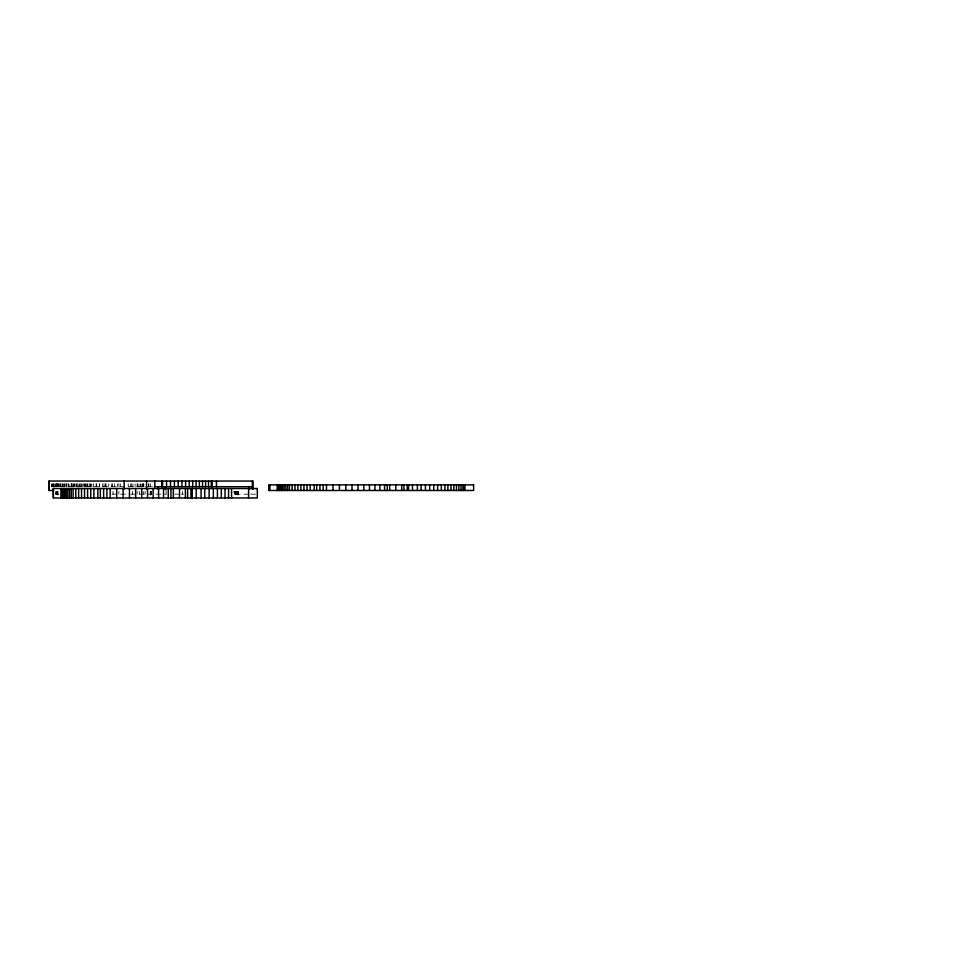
<?xml version="1.0" encoding="UTF-8"?>
<svg xmlns="http://www.w3.org/2000/svg" width="979" height="979" viewBox="0 0 979 979"><rect width="100%" height="100%" fill="white"/><g stroke="black" fill="none" stroke-linecap="round" stroke-linejoin="round"><path stroke-width="0.73" stroke-dasharray="4.89 3.67" d="M51.3 486.71L146.85 486.71M147.474 486.71L153.103 486.71M58.948 494.175L55.46 494.175L55.583 491.348M112.059 494.175L128.628 494.175M130.721 494.175L146.52 494.175M147.596 494.175L151.782 494.175L151.721 491.348M155.991 494.175L166.626 494.175M174.69 494.175L178.619 494.175M181.396 494.175L183.587 494.175M248.813 494.175L233.883 494.175L233.883 491.348M250.746 494.175L255.923 494.175M238.423 491.348L238.472 494.175M238.227 491.348L238.227 494.175M237.958 491.213L237.958 495.252M237.799 491.348L237.799 494.175M237.64 491.348L237.64 494.175M237.175 491.348L237.175 494.175M236.967 491.348L236.967 494.175M236.38 491.348L236.38 494.175M236.11 491.348L236.11 494.175M235.401 491.348L235.401 494.175M235.082 491.348L235.082 494.175M234.25 491.348L234.25 494.175M182.437 491.348L182.437 494.175M166.051 488.521L166.051 494.175M151.121 491.348L151.121 494.175M151.035 491.348L151.035 494.175M150.803 491.213L150.803 495.252M150.387 483.883L150.387 486.71M148.906 483.748L148.906 486.441M148.367 483.883L148.331 486.71M145.137 491.348L144.953 494.175M143.827 483.883L143.827 486.71M143.68 483.883L143.68 486.71M143.301 483.748L143.301 486.441M143.228 491.348L143.228 494.175M142.445 483.883L142.445 486.71M142.285 483.883L142.285 486.71M140.903 483.883L140.903 486.71M140.719 483.883L140.719 486.71M139.324 491.348L139.324 494.175M138.994 483.883L138.994 486.71M137.464 483.748L137.464 486.441M137.121 483.883L137.121 486.71M137.158 491.348L137.158 494.175M135.09 483.883L135.09 486.71M132.924 483.883L132.924 486.71M132.446 491.348L132.446 494.175M131.431 483.748L131.431 486.441M130.635 483.883L130.635 486.71M128.212 483.883L128.212 486.71M120.331 483.883L120.331 486.71M118.887 483.748L118.887 486.441M118.887 491.348L118.887 494.175M117.529 483.883L117.529 486.71M114.653 483.883L114.653 486.71M112.977 491.348L112.977 494.175M112.45 483.748L112.45 486.441M111.716 483.883L111.716 486.71M108.742 483.883L108.742 486.71M105.94 483.748L105.94 486.441M105.72 483.883L105.72 486.71M104.055 483.748L104.055 486.441M102.673 483.748L102.685 486.71M99.638 483.883L99.638 486.71M99.393 483.748L99.393 486.441M96.591 483.883L96.591 486.71M96.126 483.748L96.126 486.441M93.617 483.748L93.543 486.71M91.842 483.883L91.842 486.71M90.876 483.883L90.876 486.71M90.533 483.883L90.533 486.71M89.664 483.748L89.664 486.441M87.89 483.883L87.89 486.71M87.559 483.883L87.559 486.71M86.495 483.748L86.495 486.441M85.418 483.748L85.418 486.441M84.965 483.883L84.965 486.71M84.635 483.883L84.635 486.71M83.374 483.748L83.374 486.441M82.089 483.883L82.089 486.71M81.771 483.883L81.771 486.71M80.315 483.748L80.315 486.441M79.287 483.883L79.287 486.71M78.969 483.883L78.969 486.71M77.317 483.748L77.317 486.441M76.558 483.883L76.558 486.71M76.264 483.883L76.264 486.71M75.102 483.748L75.102 486.441M74.404 483.748L74.404 486.441M73.927 483.883L73.927 486.71M73.633 483.883L73.633 486.71M72.299 483.748L72.299 486.441M71.565 483.748L71.565 486.441M71.394 483.883L71.394 486.71M71.124 483.883L71.124 486.71M68.885 483.748L68.983 486.71M68.714 483.883L68.714 486.71M67.037 483.748L67.037 486.441M66.682 483.883L66.682 486.71M66.437 483.883L66.437 486.71M65.263 483.748L65.263 486.441M64.516 483.883L64.516 486.71M64.284 483.883L64.284 486.71M63.586 483.748L63.586 486.441M62.497 483.883L62.497 486.71M62.277 483.883L62.277 486.71M61.995 483.748L61.995 486.441M60.514 483.748L60.612 486.71M60.417 483.883L60.417 486.71M59.119 483.748L59.119 486.441M58.899 483.883L58.899 486.71M58.703 483.883L58.703 486.71M57.871 491.213L57.871 495.252M57.847 483.748L57.847 486.441M57.798 491.348L57.798 494.175M57.333 483.883L57.333 486.71M57.161 483.883L57.161 486.71M57.039 491.348L57.039 494.175M56.953 491.348L56.953 494.175M56.672 483.748L56.672 486.441M56.464 483.748L56.464 486.441M56.305 491.348L56.366 494.175M55.938 483.883L55.938 486.71M55.876 491.348L55.84 494.175M55.791 483.883L55.791 486.71M54.591 483.883L54.714 486.71M53.637 483.748L53.674 486.71M53.564 483.883L53.564 486.71M52.132 483.883L52.071 486.71M51.642 483.883L51.606 486.71M150.289 494.175L150.289 491.348L150.179 494.175M52.805 486.71L52.805 483.883L52.719 486.71"/><path stroke-width="1.47" d="M48.95 481.044L253.084 481.044L253.047 489.133M154.401 486.71L252.337 486.71M53.564 490.479L48.95 490.479L49.048 481.044L49.158 490.479M464.915 484.874L464.915 490.479M463.777 484.874L463.777 490.479M462.945 484.874L462.945 490.479M461.036 484.874L461.036 490.479M458.882 484.874L458.882 490.479M456.495 484.874L456.495 490.479M453.852 484.874L453.852 490.479M450.976 484.874L450.976 490.479M447.868 484.874L447.868 490.479M444.894 484.874L444.894 490.479M441.345 484.874L441.345 490.479M437.625 484.874L437.625 490.479M433.734 484.874L433.734 490.479M429.671 484.874L429.671 490.479M425.449 484.874L425.449 490.479M421.056 484.874L421.056 490.479M417.397 484.874L417.397 490.479M412.489 484.874L412.489 490.479M408.561 484.874L408.561 490.479M407.264 484.874L407.264 490.479M403.935 484.874L403.935 490.479M401.696 484.874L401.696 490.479M395.822 484.874L395.822 490.479M389.654 484.874L389.654 490.479M387.28 484.874L387.28 490.479M384.588 484.874L384.588 490.479M379.852 484.874L379.852 490.479M374.92 484.874L374.92 490.479M369.462 484.874L369.462 490.479M363.858 484.874L363.858 490.479M358.02 484.874L358.02 490.479M351.987 484.874L351.987 490.479M345.783 484.874L345.783 490.479M339.444 484.874L339.444 490.479M332.995 484.874L332.995 490.479M326.496 484.874L326.496 490.479M323.217 484.874L323.217 490.479M319.937 484.874L319.937 490.479M316.67 484.874L316.67 490.479M314.173 484.874L314.173 490.479M310.221 484.874L310.221 490.479M307.051 484.874L307.051 490.479M303.931 484.874L303.931 490.479M300.871 484.874L300.871 490.479M297.873 484.874L297.873 490.479M294.948 484.874L294.948 490.479M292.121 484.874L292.121 490.479M289.441 484.874L289.441 490.479M287.593 484.874L287.593 490.479M285.819 484.874L285.819 490.479M284.143 484.874L284.143 490.479M282.552 484.874L282.552 490.479M281.059 484.874L281.059 490.479M279.676 484.874L279.676 490.479M278.391 484.874L278.391 490.479M277.228 484.874L277.228 490.479M269.152 484.874L269.262 490.479M252.337 481.044L252.337 489.219M249.302 486.71L249.302 489.219M248.593 488.521L248.593 497.956M231.558 488.521L231.558 497.956M228.572 488.521L228.572 497.956M225.023 488.521L225.023 497.956M221.303 488.521L221.303 497.956M217.411 488.521L217.411 497.956M216.432 481.044L216.432 486.71M213.349 488.521L213.349 497.956M212.1 481.044L212.1 486.71M211.317 481.044L211.317 486.71M209.127 488.521L209.127 497.956M208.527 481.044L208.527 486.71M205.602 481.044L205.602 486.71M204.733 488.521L204.733 497.956M202.555 481.044L202.555 486.71M201.074 488.521L201.074 497.956M199.373 481.044L199.373 486.71M196.179 488.521L196.179 497.956M196.094 481.044L196.094 486.71M192.704 481.044L192.704 486.71M192.251 488.521L192.251 497.956M190.942 488.521L190.942 497.956M189.216 481.044L189.216 486.71M187.613 488.521L187.613 497.956M185.618 481.044L185.618 486.71M185.386 488.521L185.386 497.956M181.947 481.044L181.947 486.71M179.512 488.521L179.512 497.956M178.202 481.044L178.202 486.71M174.384 481.044L174.384 486.71M173.332 488.521L173.332 497.956M170.958 488.521L170.958 497.956M170.493 481.044L170.493 486.71M168.266 488.521L168.266 497.956M166.552 481.044L166.552 486.71M165.255 486.71L165.255 489.219M163.53 488.521L163.53 497.956M162.563 481.044L162.563 486.71M161.816 481.044L161.816 486.71M158.598 488.521L158.598 497.956M158.268 486.71L158.268 489.219M154.841 481.044L154.841 486.71M153.14 488.521L153.14 497.956M147.535 488.521L147.535 497.956M146.569 481.044L146.569 489.133M141.71 488.521L141.71 497.956M135.665 488.521L135.665 497.956M129.461 488.521L129.461 497.956M124.149 481.044L124.149 489.133M123.121 488.521L123.121 497.956M116.685 488.521L116.685 497.956M110.174 488.521L110.174 497.956M106.907 488.521L106.907 497.956M103.627 488.521L103.627 497.956M100.36 488.521L100.36 497.956M97.851 488.521L97.851 497.956M93.898 488.521L93.898 497.956M90.729 488.521L90.729 497.956M87.608 488.521L87.608 497.956M84.549 488.521L84.549 497.956M81.551 488.521L81.551 497.956M78.638 488.521L78.638 497.956M75.799 488.521L75.799 497.956M73.119 488.521L73.119 497.956M71.271 488.521L71.271 497.956M69.509 488.521L69.509 497.956M67.82 488.521L67.82 497.956M66.229 488.521L66.229 497.956M64.749 488.521L64.749 497.956M63.354 488.521L63.354 497.956M62.081 488.521L62.081 497.956M60.906 488.521L60.906 497.956M53.404 488.521L53.404 497.956M473.64 484.874L269.054 484.874L269.054 490.479L473.64 490.479L473.591 484.874M257.318 488.521L53.184 488.521L53.282 497.956L257.318 497.956L257.281 488.521M269.604 490.479L269.604 484.874L269.506 490.479"/></g></svg>
